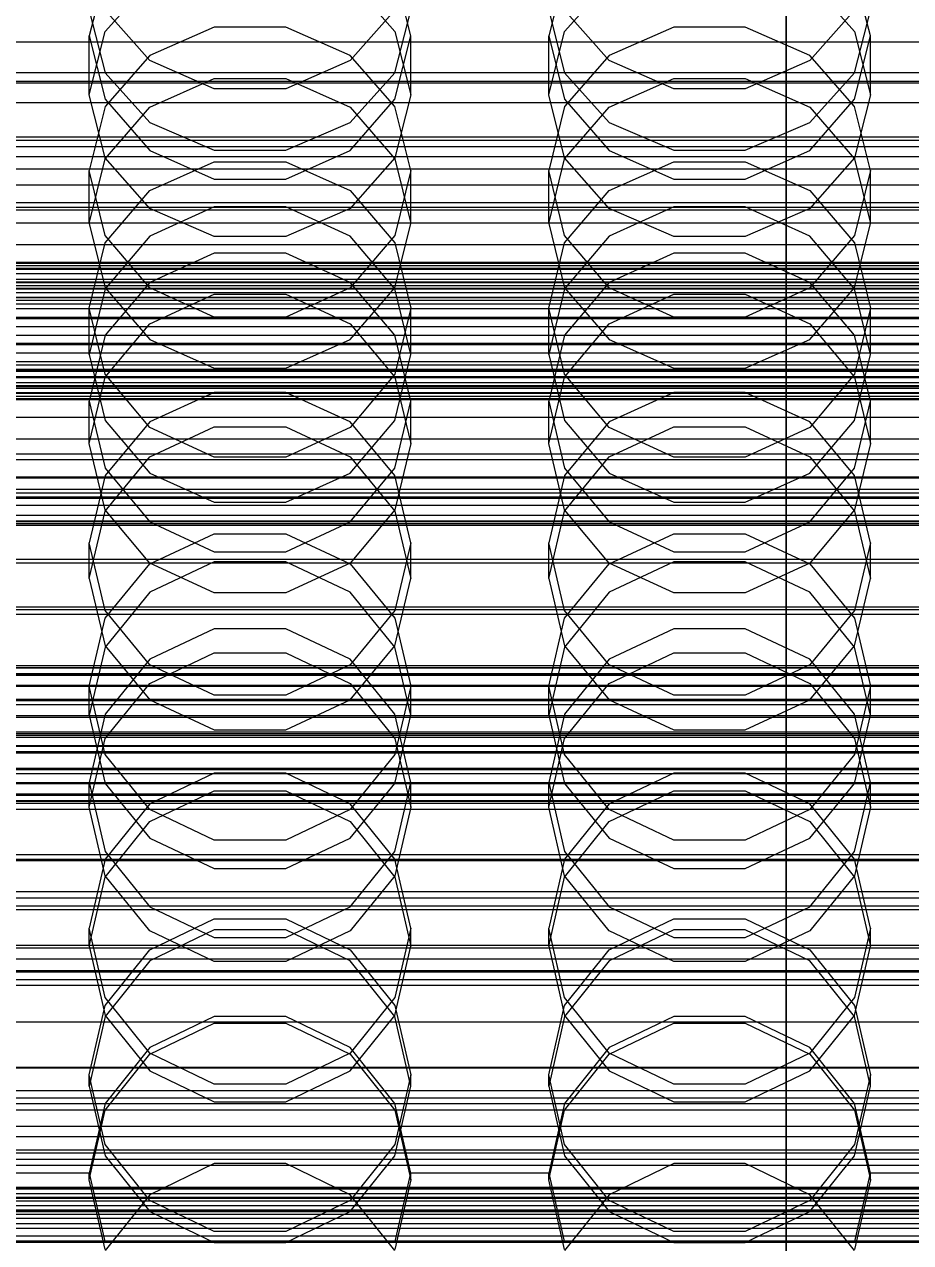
# Model space of a CAD drawing. Header units: millimetres. Extents: x -2500 to 58855, y -53268 to 6837.
# Drawn here: x -99.5 to 16.3, y -34264.8 to -34105.8 of the extents above; entities that cross this region are included whole.
import ezdxf

# ---------------------------------------------------------------- set-up
doc = ezdxf.new("R2010")
doc.units = ezdxf.units.MM
for name, color, linetype, lineweight in [('COTAS_O', 1, 'Continuous', 0), ('frontal_briquetadora', 7, 'Continuous', 0), ('frontal_C01', 7, 'Continuous', 0), ('frontal_C02', 7, 'Continuous', 0), ('frontal_C03', 7, 'Continuous', 0), ('frontal_secador', 7, 'Continuous', 0)]:
    doc.layers.add(name, color=color, linetype=linetype, lineweight=lineweight)
doc.dimstyles.new('R19_100', dxfattribs={"dimtxt": 250, "dimasz": 150, "dimexe": 150, "dimexo": 80, "dimgap": 100, "dimtad": 1, "dimtih": 1, "dimtoh": 1, "dimdsep": 46, "dimcen": 0.09, "dimadec": 0, "dimazin": 0, "dimtfac": 1, "dimtdec": 4, "dimtofl": 0, "dimtmove": 0, "dimatfit": 3, "dimfxl": 1, "dimtolj": 1, "dimtzin": 0, "dimarcsym": 0})

# ---------------------------------------------------------------- blocks, each defined once
blk = doc.blocks.new('*D39')
at = {"layer": 'COTAS_O', "color": 0, "lineweight": -2, "transparency": 16777216}
for p, q in [((-1725, -34320), (-1725, -33550)), ((1725, -34320), (1725, -33550)), ((-1575, -33700), (1575, -33700))]:
    blk.add_line(p, q, dxfattribs=at)
at = {"layer": 'COTAS_O', "color": 0, "transparency": 16777216}
for points in [[(-1575, -33675), (-1575, -33725), (-1725, -33700)], [(1575, -33675), (1575, -33725), (1725, -33700)]]:
    blk.add_solid(points, dxfattribs=at)
at = {"layer": 'Defpoints', "color": 0, "transparency": 16777216}
for p in [(1725, -33700), (-1725, -34400), (1725, -34400)]:
    blk.add_point(p, dxfattribs=at)
blk = doc.blocks.new('*D42')
at = {"layer": 'COTAS_O', "color": 0, "lineweight": -2, "transparency": 16777216}
for p, q in [((-570, -33700), (200, -33700)), ((50, -34750), (50, -33850)), ((-570, -34900), (200, -34900))]:
    blk.add_line(p, q, dxfattribs=at)
at = {"layer": 'COTAS_O', "color": 0, "transparency": 16777216}
for points in [[(25, -33850), (75, -33850), (50, -33700)], [(25, -34750), (75, -34750), (50, -34900)]]:
    blk.add_solid(points, dxfattribs=at)
at = {"layer": 'Defpoints', "color": 0, "transparency": 16777216}
for p in [(-650, -33700), (50, -33700), (-650, -34900)]:
    blk.add_point(p, dxfattribs=at)
blk = doc.blocks.new('*D43')
at = {"layer": 'COTAS_O', "color": 0, "lineweight": -2, "transparency": 16777216}
for p, q in [((-650, -34820), (-650, -34050)), ((650, -34820), (650, -34050)), ((-500, -34200), (500, -34200))]:
    blk.add_line(p, q, dxfattribs=at)
at = {"layer": 'COTAS_O', "color": 0, "transparency": 16777216}
for points in [[(-500, -34175), (-500, -34225), (-650, -34200)], [(500, -34175), (500, -34225), (650, -34200)]]:
    blk.add_solid(points, dxfattribs=at)
at = {"layer": 'Defpoints', "color": 0, "transparency": 16777216}
for p in [(650, -34200), (-650, -34900), (650, -34900)]:
    blk.add_point(p, dxfattribs=at)

msp = doc.modelspace()

# ---------------------------------------------------------------- linework, layer by layer
at = {"layer": 'frontal_briquetadora'}
for p, q in [((-88.92, -34099.099), (-91, -34107.292)), ((-49, -34107.292), (-51.08, -34099.099)), ((-28.92, -34099.099), (-31, -34107.292)), ((11, -34107.292), (8.92, -34099.099)), ((-88.92, -34106.751), (-83.093, -34100.145)), ((-56.907, -34100.145), (-51.08, -34106.751)), ((-28.92, -34106.751), (-23.093, -34100.145)), ((3.093, -34100.145), (8.92, -34106.751)), ((-91, -34104.004), (-88.92, -34112.109)), ((-83.094, -34110.541), (-88.92, -34103.933)), ((-51.08, -34103.933), (-56.906, -34110.541)), ((-51.08, -34112.109), (-49, -34104.004)), ((-31, -34104.004), (-28.92, -34112.109)), ((-23.094, -34110.541), (-28.92, -34103.933)), ((8.92, -34103.933), (3.094, -34110.541)), ((8.92, -34112.109), (11, -34104.004)), ((-91, -34114.988), (-88.92, -34106.751)), ((-74.674, -34106.182), (-83.094, -34109.855)), ((-65.326, -34106.182), (-74.674, -34106.182)), ((-56.906, -34109.855), (-65.326, -34106.182)), ((-51.08, -34106.751), (-49, -34114.988)), ((-31, -34114.988), (-28.92, -34106.751)), ((-14.674, -34106.182), (-23.094, -34109.855)), ((-5.326, -34106.182), (-14.674, -34106.182)), ((3.094, -34109.855), (-5.326, -34106.182)), ((8.92, -34106.751), (11, -34114.988)), ((-91, -34114.988), (-91, -34107.292)), ((-91, -34107.292), (-88.92, -34115.574)), ((-51.08, -34115.574), (-49, -34107.292)), ((-49, -34114.988), (-49, -34107.292)), ((-31, -34114.988), (-31, -34107.292)), ((-31, -34107.292), (-28.92, -34115.574)), ((8.92, -34115.574), (11, -34107.292)), ((11, -34114.988), (11, -34107.292)), ((-83.094, -34109.855), (-88.92, -34116.514)), ((-51.08, -34116.514), (-56.906, -34109.855)), ((-23.094, -34109.855), (-28.92, -34116.514)), ((8.92, -34116.514), (3.094, -34109.855)), ((-74.674, -34114.235), (-83.094, -34110.541)), ((-56.906, -34110.541), (-65.326, -34114.235)), ((-14.674, -34114.235), (-23.094, -34110.541)), ((3.094, -34110.541), (-5.326, -34114.235)), ((-88.92, -34112.109), (-83.093, -34118.608)), ((-83.093, -34116.612), (-74.673, -34112.866)), ((-74.673, -34112.866), (-65.327, -34112.866)), ((-65.327, -34112.866), (-56.907, -34116.612)), ((-56.907, -34118.608), (-51.08, -34112.109)), ((-28.92, -34112.109), (-23.093, -34118.608)), ((-23.093, -34116.612), (-14.673, -34112.866)), ((-14.673, -34112.866), (-5.327, -34112.866)), ((-5.327, -34112.866), (3.093, -34116.612)), ((3.093, -34118.608), (8.92, -34112.109)), ((-88.92, -34123.224), (-91, -34114.988)), ((-65.326, -34114.235), (-74.674, -34114.235)), ((-49, -34114.988), (-51.08, -34123.224)), ((-28.92, -34123.224), (-31, -34114.988)), ((-5.326, -34114.235), (-14.674, -34114.235)), ((11, -34114.988), (8.92, -34123.224)), ((-88.92, -34116.514), (-91, -34124.892)), ((-88.92, -34115.574), (-83.094, -34122.28)), ((-88.92, -34123.363), (-83.093, -34116.612)), ((-56.907, -34116.612), (-51.08, -34123.363)), ((-56.906, -34122.28), (-51.08, -34115.574)), ((-49, -34124.892), (-51.08, -34116.514)), ((-28.92, -34116.514), (-31, -34124.892)), ((-28.92, -34115.574), (-23.094, -34122.28)), ((-28.92, -34123.363), (-23.093, -34116.612)), ((3.093, -34116.612), (8.92, -34123.363)), ((3.094, -34122.28), (8.92, -34115.574)), ((11, -34124.892), (8.92, -34116.514)), ((-83.093, -34118.608), (-74.673, -34122.215)), ((-65.327, -34122.215), (-56.907, -34118.608)), ((-23.093, -34118.608), (-14.673, -34122.215)), ((-5.327, -34122.215), (3.093, -34118.608)), ((-83.094, -34122.28), (-74.674, -34126.028)), ((-74.673, -34122.215), (-65.327, -34122.215)), ((-65.326, -34126.028), (-56.906, -34122.28)), ((-23.094, -34122.28), (-14.674, -34126.028)), ((-14.673, -34122.215), (-5.327, -34122.215)), ((-5.326, -34126.028), (3.094, -34122.28)), ((-91, -34131.781), (-88.92, -34123.363)), ((-83.093, -34129.83), (-88.92, -34123.224)), ((-83.094, -34127.512), (-74.674, -34123.759)), ((-74.674, -34123.759), (-65.326, -34123.759)), ((-65.326, -34123.759), (-56.906, -34127.512)), ((-51.08, -34123.224), (-56.907, -34129.83)), ((-51.08, -34123.363), (-49, -34131.781)), ((-31, -34131.781), (-28.92, -34123.363)), ((-23.093, -34129.83), (-28.92, -34123.224)), ((-23.094, -34127.512), (-14.674, -34123.759)), ((-14.674, -34123.759), (-5.326, -34123.759)), ((-5.326, -34123.759), (3.094, -34127.512)), ((8.92, -34123.224), (3.093, -34129.83)), ((8.92, -34123.363), (11, -34131.781)), ((-88.92, -34133.352), (-91, -34124.892)), ((-91, -34131.781), (-91, -34124.892)), ((-74.674, -34126.028), (-65.326, -34126.028)), ((-49, -34124.892), (-51.08, -34133.352)), ((-49, -34131.781), (-49, -34124.892)), ((-28.92, -34133.352), (-31, -34124.892)), ((-31, -34131.781), (-31, -34124.892)), ((-14.674, -34126.028), (-5.326, -34126.028)), ((11, -34124.892), (8.92, -34133.352)), ((11, -34131.781), (11, -34124.892)), ((-88.92, -34134.311), (-83.094, -34127.512)), ((-56.906, -34127.512), (-51.08, -34134.311)), ((-28.92, -34134.311), (-23.094, -34127.512)), ((3.094, -34127.512), (8.92, -34134.311)), ((-74.673, -34129.642), (-83.093, -34133.46)), ((-74.673, -34133.495), (-83.093, -34129.83)), ((-65.327, -34129.642), (-74.673, -34129.642)), ((-56.907, -34133.46), (-65.327, -34129.642)), ((-56.907, -34129.83), (-65.327, -34133.495)), ((-14.673, -34129.642), (-23.093, -34133.46)), ((-14.673, -34133.495), (-23.093, -34129.83)), ((-5.327, -34129.642), (-14.673, -34129.642)), ((3.093, -34133.46), (-5.327, -34129.642)), ((3.093, -34129.83), (-5.327, -34133.495)), ((-91, -34131.781), (-88.92, -34140.199)), ((-51.08, -34140.199), (-49, -34131.781)), ((-31, -34131.781), (-28.92, -34140.199)), ((8.92, -34140.199), (11, -34131.781)), ((-83.094, -34140.193), (-88.92, -34133.352)), ((-83.093, -34133.46), (-88.92, -34140.34)), ((-65.327, -34133.495), (-74.673, -34133.495)), ((-51.08, -34140.34), (-56.907, -34133.46)), ((-51.08, -34133.352), (-56.906, -34140.193)), ((-23.094, -34140.193), (-28.92, -34133.352)), ((-23.093, -34133.46), (-28.92, -34140.34)), ((-5.327, -34133.495), (-14.673, -34133.495)), ((8.92, -34140.34), (3.093, -34133.46)), ((8.92, -34133.352), (3.094, -34140.193)), ((-91, -34142.855), (-88.92, -34134.311)), ((-74.674, -34135.681), (-83.094, -34139.483)), ((-65.326, -34135.681), (-74.674, -34135.681)), ((-56.906, -34139.483), (-65.326, -34135.681)), ((-51.08, -34134.311), (-49, -34142.855)), ((-31, -34142.855), (-28.92, -34134.311)), ((-14.674, -34135.681), (-23.094, -34139.483)), ((-5.326, -34135.681), (-14.674, -34135.681)), ((3.094, -34139.483), (-5.326, -34135.681)), ((8.92, -34134.311), (11, -34142.855)), ((-160, -34139.431), (200, -34139.431)), ((200, -34139.536), (-160, -34139.536)), ((-160, -34140.25), (200, -34140.25)), ((200, -34140.35), (-160, -34140.35)), ((-88.92, -34140.34), (-91, -34148.919)), ((-83.094, -34139.483), (-88.92, -34146.366)), ((-88.92, -34140.199), (-83.093, -34146.949)), ((-74.674, -34144.012), (-83.094, -34140.193)), ((-56.906, -34140.193), (-65.326, -34144.012)), ((-56.907, -34146.949), (-51.08, -34140.199)), ((-51.08, -34146.366), (-56.906, -34139.483)), ((-49, -34148.919), (-51.08, -34140.34)), ((-28.92, -34140.34), (-31, -34148.919)), ((-23.094, -34139.483), (-28.92, -34146.366)), ((-28.92, -34140.199), (-23.093, -34146.949)), ((-14.674, -34144.012), (-23.094, -34140.193)), ((3.094, -34140.193), (-5.326, -34144.012)), ((3.093, -34146.949), (8.92, -34140.199)), ((8.92, -34146.366), (3.094, -34139.483)), ((11, -34148.919), (8.92, -34140.34)), ((-160, -34141.394), (200, -34141.394)), ((200, -34141.489), (-160, -34141.489)), ((-83.093, -34144.884), (-74.673, -34141.024)), ((-74.673, -34141.024), (-65.327, -34141.024)), ((-65.327, -34141.024), (-56.907, -34144.884)), ((-23.093, -34144.884), (-14.673, -34141.024)), ((-14.673, -34141.024), (-5.327, -34141.024)), ((-5.327, -34141.024), (3.093, -34144.884)), ((-88.92, -34151.47), (-91, -34142.855)), ((-91, -34148.919), (-91, -34142.855)), ((-49, -34142.855), (-51.08, -34151.47)), ((-49, -34148.919), (-49, -34142.855)), ((-28.92, -34151.47), (-31, -34142.855)), ((-31, -34148.919), (-31, -34142.855)), ((11, -34142.855), (8.92, -34151.47)), ((11, -34148.919), (11, -34142.855)), ((-88.92, -34151.841), (-83.093, -34144.884)), ((-65.326, -34144.012), (-74.674, -34144.012)), ((-56.907, -34144.884), (-51.08, -34151.841)), ((-28.92, -34151.841), (-23.093, -34144.884)), ((-5.326, -34144.012), (-14.674, -34144.012)), ((3.093, -34144.884), (8.92, -34151.841)), ((-88.92, -34146.366), (-91, -34155.01)), ((-83.093, -34146.949), (-74.673, -34150.696)), ((-65.327, -34150.696), (-56.907, -34146.949)), ((-49, -34155.01), (-51.08, -34146.366)), ((-28.92, -34146.366), (-31, -34155.01)), ((-23.093, -34146.949), (-14.673, -34150.696)), ((-5.327, -34150.696), (3.093, -34146.949)), ((11, -34155.01), (8.92, -34146.366)), ((-91, -34148.919), (-88.92, -34157.498)), ((-51.08, -34157.498), (-49, -34148.919)), ((-31, -34148.919), (-28.92, -34157.498)), ((8.92, -34157.498), (11, -34148.919)), ((200, -34151.031), (-160, -34151.031)), ((200, -34151.121), (-160, -34151.121)), ((-83.094, -34158.429), (-88.92, -34151.47)), ((-74.673, -34150.696), (-65.327, -34150.696)), ((-51.08, -34151.47), (-56.906, -34158.429)), ((-23.094, -34158.429), (-28.92, -34151.47)), ((-14.673, -34150.696), (-5.327, -34150.696)), ((8.92, -34151.47), (3.094, -34158.429)), ((200, -34151.864), (-160, -34151.864)), ((200, -34151.949), (-160, -34151.949)), ((-160, -34152.993), (200, -34152.993)), ((-160, -34153.073), (200, -34153.073)), ((-91, -34160.516), (-88.92, -34151.841)), ((-51.08, -34151.841), (-49, -34160.516)), ((-31, -34160.516), (-28.92, -34151.841)), ((8.92, -34151.841), (11, -34160.516)), ((-74.674, -34153.841), (-83.094, -34157.708)), ((-65.326, -34153.841), (-74.674, -34153.841)), ((-56.906, -34157.708), (-65.326, -34153.841)), ((-14.674, -34153.841), (-23.094, -34157.708)), ((-5.326, -34153.841), (-14.674, -34153.841)), ((3.094, -34157.708), (-5.326, -34153.841)), ((-91, -34160.516), (-91, -34155.01)), ((-91, -34155.01), (-88.92, -34163.717)), ((-51.08, -34163.717), (-49, -34155.01)), ((-49, -34160.516), (-49, -34155.01)), ((-31, -34160.516), (-31, -34155.01)), ((-31, -34155.01), (-28.92, -34163.717)), ((8.92, -34163.717), (11, -34155.01)), ((11, -34160.516), (11, -34155.01)), ((-88.92, -34157.498), (-83.093, -34164.378)), ((-83.094, -34157.708), (-88.92, -34164.704)), ((-56.907, -34164.378), (-51.08, -34157.498)), ((-51.08, -34164.704), (-56.906, -34157.708)), ((-28.92, -34157.498), (-23.093, -34164.378)), ((-23.094, -34157.708), (-28.92, -34164.704)), ((3.093, -34164.378), (8.92, -34157.498)), ((8.92, -34164.704), (3.094, -34157.708)), ((-74.674, -34162.312), (-83.094, -34158.429)), ((-83.093, -34162.278), (-74.673, -34158.361)), ((-74.673, -34158.361), (-65.327, -34158.361)), ((-65.327, -34158.361), (-56.907, -34162.278)), ((-56.906, -34158.429), (-65.326, -34162.312)), ((-14.674, -34162.312), (-23.094, -34158.429)), ((-23.093, -34162.278), (-14.673, -34158.361)), ((-14.673, -34158.361), (-5.327, -34158.361)), ((-5.327, -34158.361), (3.093, -34162.278)), ((3.094, -34158.429), (-5.326, -34162.312)), ((-88.92, -34169.191), (-91, -34160.516)), ((-49, -34160.516), (-51.08, -34169.191)), ((-28.92, -34169.191), (-31, -34160.516)), ((11, -34160.516), (8.92, -34169.191)), ((-88.92, -34169.336), (-83.093, -34162.278)), ((-65.326, -34162.312), (-74.674, -34162.312)), ((-56.907, -34162.278), (-51.08, -34169.336)), ((-28.92, -34169.336), (-23.093, -34162.278)), ((-5.326, -34162.312), (-14.674, -34162.312)), ((3.093, -34162.278), (8.92, -34169.336)), ((-88.92, -34163.717), (-83.094, -34170.746)), ((-83.093, -34164.378), (-74.673, -34168.196)), ((-65.327, -34168.196), (-56.907, -34164.378)), ((-56.906, -34170.746), (-51.08, -34163.717)), ((-28.92, -34163.717), (-23.094, -34170.746)), ((-23.093, -34164.378), (-14.673, -34168.196)), ((-5.327, -34168.196), (3.093, -34164.378)), ((3.094, -34170.746), (8.92, -34163.717)), ((-88.92, -34164.704), (-91, -34173.478)), ((-49, -34173.478), (-51.08, -34164.704)), ((-28.92, -34164.704), (-31, -34173.478)), ((11, -34173.478), (8.92, -34164.704)), ((-83.093, -34176.147), (-88.92, -34169.191)), ((-74.673, -34168.196), (-65.327, -34168.196)), ((-51.08, -34169.191), (-56.907, -34176.147)), ((-23.093, -34176.147), (-28.92, -34169.191)), ((-14.673, -34168.196), (-5.327, -34168.196)), ((8.92, -34169.191), (3.093, -34176.147)), ((-91, -34178.137), (-88.92, -34169.336)), ((-83.094, -34170.746), (-74.674, -34174.665)), ((-65.326, -34174.665), (-56.906, -34170.746)), ((-51.08, -34169.336), (-49, -34178.137)), ((-31, -34178.137), (-28.92, -34169.336)), ((-23.094, -34170.746), (-14.674, -34174.665)), ((-5.326, -34174.665), (3.094, -34170.746)), ((8.92, -34169.336), (11, -34178.137)), ((-83.094, -34176.216), (-74.674, -34172.292)), ((-74.674, -34172.292), (-65.326, -34172.292)), ((-65.326, -34172.292), (-56.906, -34176.216)), ((-23.094, -34176.216), (-14.674, -34172.292)), ((-14.674, -34172.292), (-5.326, -34172.292)), ((-5.326, -34172.292), (3.094, -34176.216)), ((-88.92, -34182.307), (-91, -34173.478)), ((-91, -34178.137), (-91, -34173.478)), ((-49, -34173.478), (-51.08, -34182.308)), ((-49, -34178.137), (-49, -34173.478)), ((-28.92, -34182.307), (-31, -34173.478)), ((-31, -34178.137), (-31, -34173.478)), ((11, -34173.478), (8.92, -34182.308)), ((11, -34178.137), (11, -34173.478)), ((-74.674, -34174.665), (-65.326, -34174.665)), ((-14.674, -34174.665), (-5.326, -34174.665)), ((-88.92, -34183.307), (-83.094, -34176.216)), ((-74.673, -34175.979), (-83.093, -34179.943)), ((-74.673, -34180.008), (-83.093, -34176.147)), ((-65.327, -34175.979), (-74.673, -34175.979)), ((-56.907, -34179.943), (-65.327, -34175.979)), ((-56.907, -34176.147), (-65.327, -34180.008)), ((-56.906, -34176.216), (-51.08, -34183.307)), ((-28.92, -34183.307), (-23.094, -34176.216)), ((-14.673, -34175.979), (-23.093, -34179.943)), ((-14.673, -34180.008), (-23.093, -34176.147)), ((-5.327, -34175.979), (-14.673, -34175.979)), ((3.093, -34179.943), (-5.327, -34175.979)), ((3.093, -34176.147), (-5.327, -34180.008)), ((3.094, -34176.216), (8.92, -34183.307)), ((-91, -34178.137), (-88.92, -34186.938)), ((-51.08, -34186.938), (-49, -34178.137)), ((-31, -34178.137), (-28.92, -34186.938)), ((8.92, -34186.938), (11, -34178.137)), ((-83.093, -34179.943), (-88.92, -34187.085)), ((-65.327, -34180.008), (-74.673, -34180.008)), ((-51.08, -34187.085), (-56.907, -34179.943)), ((-23.093, -34179.943), (-28.92, -34187.085)), ((-5.327, -34180.008), (-14.673, -34180.008)), ((8.92, -34187.085), (3.093, -34179.943)), ((-91, -34192.191), (-88.92, -34183.307)), ((-83.094, -34189.426), (-88.92, -34182.307)), ((-51.08, -34182.308), (-56.906, -34189.426)), ((-51.08, -34183.307), (-49, -34192.191)), ((-31, -34192.191), (-28.92, -34183.307)), ((-23.094, -34189.426), (-28.92, -34182.307)), ((8.92, -34182.308), (3.094, -34189.426)), ((8.92, -34183.307), (11, -34192.191)), ((-74.674, -34184.734), (-83.094, -34188.689)), ((-65.326, -34184.734), (-74.674, -34184.734)), ((-56.906, -34188.689), (-65.326, -34184.734)), ((-14.674, -34184.734), (-23.094, -34188.689)), ((-5.326, -34184.734), (-14.674, -34184.734)), ((3.094, -34188.689), (-5.326, -34184.734)), ((-88.92, -34187.085), (-91, -34195.991)), ((-88.92, -34186.938), (-83.093, -34193.996)), ((-83.093, -34191.85), (-74.673, -34187.86)), ((-74.673, -34187.86), (-65.327, -34187.86)), ((-65.327, -34187.86), (-56.907, -34191.85)), ((-56.907, -34193.996), (-51.08, -34186.938)), ((-49, -34195.991), (-51.08, -34187.085)), ((-28.92, -34187.085), (-31, -34195.991)), ((-28.92, -34186.938), (-23.093, -34193.996)), ((-23.093, -34191.85), (-14.673, -34187.86)), ((-14.673, -34187.86), (-5.327, -34187.86)), ((-5.327, -34187.86), (3.093, -34191.85)), ((3.093, -34193.996), (8.92, -34186.938)), ((11, -34195.991), (8.92, -34187.085)), ((-83.094, -34188.689), (-88.92, -34195.834)), ((-74.674, -34193.392), (-83.094, -34189.426)), ((-56.906, -34189.426), (-65.326, -34193.392)), ((-51.08, -34195.834), (-56.906, -34188.689)), ((-23.094, -34188.689), (-28.92, -34195.834)), ((-14.674, -34193.392), (-23.094, -34189.426)), ((3.094, -34189.426), (-5.326, -34193.392)), ((8.92, -34195.834), (3.094, -34188.689)), ((-88.92, -34201.121), (-91, -34192.191)), ((-91, -34195.991), (-91, -34192.191)), ((-88.92, -34199.039), (-83.093, -34191.85)), ((-56.907, -34191.85), (-51.08, -34199.039)), ((-49, -34192.191), (-51.08, -34201.121)), ((-49, -34195.991), (-49, -34192.191)), ((-28.92, -34201.121), (-31, -34192.191)), ((-31, -34195.991), (-31, -34192.191)), ((-28.92, -34199.039), (-23.093, -34191.85)), ((3.093, -34191.85), (8.92, -34199.039)), ((11, -34192.191), (8.92, -34201.121)), ((11, -34195.991), (11, -34192.191)), ((-83.093, -34193.996), (-74.673, -34197.913)), ((-65.326, -34193.392), (-74.674, -34193.392)), ((-65.327, -34197.913), (-56.907, -34193.996)), ((-23.093, -34193.996), (-14.673, -34197.913)), ((-5.326, -34193.392), (-14.674, -34193.392)), ((-5.327, -34197.913), (3.093, -34193.996)), ((-88.92, -34195.834), (-91, -34204.781)), ((-91, -34195.991), (-88.92, -34204.898)), ((-49, -34204.781), (-51.08, -34195.834)), ((-51.08, -34204.898), (-49, -34195.991)), ((-28.92, -34195.834), (-31, -34204.781)), ((-31, -34195.991), (-28.92, -34204.898)), ((11, -34204.781), (8.92, -34195.834)), ((8.92, -34204.898), (11, -34195.991)), ((-91, -34208.003), (-88.92, -34199.039)), ((-74.673, -34197.913), (-65.327, -34197.913)), ((-51.08, -34199.039), (-49, -34208.003)), ((-31, -34208.003), (-28.92, -34199.039)), ((-14.673, -34197.913), (-5.327, -34197.913)), ((8.92, -34199.039), (11, -34208.003)), ((-83.094, -34208.312), (-88.92, -34201.121)), ((-51.08, -34201.121), (-56.906, -34208.312)), ((-23.094, -34208.312), (-28.92, -34201.121)), ((8.92, -34201.121), (3.094, -34208.312)), ((-74.674, -34203.573), (-83.094, -34207.568)), ((-65.326, -34203.573), (-74.674, -34203.573)), ((-56.906, -34207.568), (-65.326, -34203.573)), ((-14.674, -34203.573), (-23.094, -34207.568)), ((-5.326, -34203.573), (-14.674, -34203.573)), ((3.094, -34207.568), (-5.326, -34203.573)), ((-91, -34208.003), (-91, -34204.781)), ((-91, -34204.781), (-88.92, -34213.765)), ((-88.92, -34204.898), (-83.093, -34212.04)), ((-56.907, -34212.04), (-51.08, -34204.898)), ((-51.08, -34213.765), (-49, -34204.781)), ((-49, -34208.003), (-49, -34204.781)), ((-31, -34208.003), (-31, -34204.781)), ((-31, -34204.781), (-28.92, -34213.765)), ((-28.92, -34204.898), (-23.093, -34212.04)), ((3.093, -34212.04), (8.92, -34204.898)), ((8.92, -34213.765), (11, -34204.781)), ((11, -34208.003), (11, -34204.781)), ((-83.093, -34209.873), (-74.673, -34205.852)), ((-74.673, -34205.852), (-65.327, -34205.852)), ((-65.327, -34205.852), (-56.907, -34209.873)), ((-23.093, -34209.873), (-14.673, -34205.852)), ((-14.673, -34205.852), (-5.327, -34205.852)), ((-5.327, -34205.852), (3.093, -34209.873)), ((-88.92, -34216.967), (-91, -34208.003)), ((-83.094, -34207.568), (-88.92, -34214.781)), ((-74.674, -34212.316), (-83.094, -34208.312)), ((-56.906, -34208.312), (-65.326, -34212.316)), ((-51.08, -34214.78), (-56.906, -34207.568)), ((-49, -34208.003), (-51.08, -34216.967)), ((-28.92, -34216.967), (-31, -34208.003)), ((-23.094, -34207.568), (-28.92, -34214.781)), ((-14.674, -34212.316), (-23.094, -34208.312)), ((3.094, -34208.312), (-5.326, -34212.316)), ((8.92, -34214.78), (3.094, -34207.568)), ((11, -34208.003), (8.92, -34216.967)), ((-88.92, -34217.117), (-83.093, -34209.873)), ((-56.907, -34209.873), (-51.08, -34217.117)), ((-28.92, -34217.117), (-23.093, -34209.873)), ((3.093, -34209.873), (8.92, -34217.117)), ((-83.093, -34212.04), (-74.673, -34216.004)), ((-65.327, -34216.004), (-56.907, -34212.04)), ((-23.093, -34212.04), (-14.673, -34216.004)), ((-5.327, -34216.004), (3.093, -34212.04)), ((-65.326, -34212.316), (-74.674, -34212.316)), ((-5.326, -34212.316), (-14.674, -34212.316)), ((-88.92, -34214.781), (-91, -34223.801)), ((-88.92, -34213.765), (-83.094, -34220.995)), ((-56.906, -34220.995), (-51.08, -34213.765)), ((-49, -34223.801), (-51.08, -34214.78)), ((-28.92, -34214.781), (-31, -34223.801)), ((-28.92, -34213.765), (-23.094, -34220.995)), ((3.094, -34220.995), (8.92, -34213.765)), ((11, -34223.801), (8.92, -34214.78)), ((-74.673, -34216.004), (-65.327, -34216.004)), ((-14.673, -34216.004), (-5.327, -34216.004)), ((-91, -34226.151), (-88.92, -34217.117)), ((-83.093, -34224.156), (-88.92, -34216.967)), ((-51.08, -34216.967), (-56.907, -34224.156)), ((-51.08, -34217.117), (-49, -34226.151)), ((-31, -34226.151), (-28.92, -34217.117)), ((-23.093, -34224.156), (-28.92, -34216.967)), ((8.92, -34216.967), (3.093, -34224.156)), ((8.92, -34217.117), (11, -34226.151)), ((-83.094, -34220.995), (-74.674, -34225.019)), ((-65.326, -34225.019), (-56.906, -34220.995)), ((-23.094, -34220.995), (-14.674, -34225.019)), ((-5.326, -34225.019), (3.094, -34220.995)), ((-83.094, -34226.61), (-74.674, -34222.584)), ((-74.674, -34222.584), (-65.326, -34222.584)), ((-65.326, -34222.584), (-56.906, -34226.61)), ((-23.094, -34226.61), (-14.674, -34222.584)), ((-14.674, -34222.584), (-5.326, -34222.584)), ((-5.326, -34222.584), (3.094, -34226.61)), ((-88.92, -34232.849), (-91, -34223.801)), ((-91, -34226.151), (-91, -34223.801)), ((-74.673, -34224.011), (-83.093, -34228.052)), ((-74.673, -34228.146), (-83.093, -34224.156)), ((-65.327, -34224.011), (-74.673, -34224.011)), ((-56.907, -34228.052), (-65.327, -34224.011)), ((-56.907, -34224.156), (-65.327, -34228.146)), ((-49, -34223.801), (-51.08, -34232.849)), ((-49, -34226.151), (-49, -34223.801)), ((-28.92, -34232.849), (-31, -34223.801)), ((-31, -34226.151), (-31, -34223.801)), ((-14.673, -34224.011), (-23.093, -34228.052)), ((-14.673, -34228.146), (-23.093, -34224.156)), ((-5.327, -34224.011), (-14.673, -34224.011)), ((3.093, -34228.052), (-5.327, -34224.011)), ((3.093, -34224.156), (-5.327, -34228.146)), ((11, -34223.801), (8.92, -34232.849)), ((11, -34226.151), (11, -34223.801)), ((-91, -34226.151), (-88.92, -34235.184)), ((-74.674, -34225.019), (-65.326, -34225.019)), ((-51.08, -34235.184), (-49, -34226.151)), ((-31, -34226.151), (-28.92, -34235.184)), ((-14.674, -34225.019), (-5.326, -34225.019)), ((8.92, -34235.184), (11, -34226.151)), ((-88.92, -34233.872), (-83.094, -34226.61)), ((-83.093, -34228.052), (-88.92, -34235.335)), ((-51.08, -34235.335), (-56.907, -34228.052)), ((-56.906, -34226.61), (-51.08, -34233.872)), ((-28.92, -34233.872), (-23.094, -34226.61)), ((-23.093, -34228.052), (-28.92, -34235.335)), ((8.92, -34235.335), (3.093, -34228.052)), ((3.094, -34226.61), (8.92, -34233.872)), ((-65.327, -34228.146), (-74.673, -34228.146)), ((-5.327, -34228.146), (-14.673, -34228.146)), ((-91, -34242.945), (-88.92, -34233.872)), ((-83.094, -34240.124), (-88.92, -34232.849)), ((-51.08, -34232.849), (-56.906, -34240.124)), ((-51.08, -34233.872), (-49, -34242.945)), ((-31, -34242.945), (-28.92, -34233.872)), ((-23.094, -34240.124), (-28.92, -34232.849)), ((8.92, -34232.849), (3.094, -34240.124)), ((8.92, -34233.872), (11, -34242.945)), ((-88.92, -34235.335), (-91, -34244.416)), ((-88.92, -34235.184), (-83.093, -34242.429)), ((-74.674, -34235.331), (-83.094, -34239.371)), ((-65.326, -34235.331), (-74.674, -34235.331)), ((-56.906, -34239.371), (-65.326, -34235.331)), ((-56.907, -34242.429), (-51.08, -34235.184)), ((-49, -34244.416), (-51.08, -34235.335)), ((-28.92, -34235.335), (-31, -34244.416)), ((-28.92, -34235.184), (-23.093, -34242.429)), ((-14.674, -34235.331), (-23.094, -34239.371)), ((-5.326, -34235.331), (-14.674, -34235.331)), ((3.094, -34239.371), (-5.326, -34235.331)), ((3.093, -34242.429), (8.92, -34235.184)), ((11, -34244.416), (8.92, -34235.335)), ((-83.093, -34240.238), (-74.673, -34236.188)), ((-74.673, -34236.188), (-65.327, -34236.188)), ((-65.327, -34236.188), (-56.907, -34240.238)), ((-23.093, -34240.238), (-14.673, -34236.188)), ((-14.673, -34236.188), (-5.327, -34236.188)), ((-5.327, -34236.188), (3.093, -34240.238)), ((-83.094, -34239.371), (-88.92, -34246.657)), ((-88.92, -34247.536), (-83.093, -34240.238)), ((-74.674, -34244.169), (-83.094, -34240.124)), ((-56.906, -34240.124), (-65.326, -34244.169)), ((-56.907, -34240.238), (-51.08, -34247.536)), ((-51.08, -34246.657), (-56.906, -34239.371)), ((-23.094, -34239.371), (-28.92, -34246.657)), ((-28.92, -34247.536), (-23.093, -34240.238)), ((-14.674, -34244.169), (-23.094, -34240.124)), ((3.094, -34240.124), (-5.326, -34244.169)), ((3.093, -34240.238), (8.92, -34247.536)), ((8.92, -34246.657), (3.094, -34239.371)), ((-88.92, -34252.035), (-91, -34242.945)), ((-91, -34244.416), (-91, -34242.945)), ((-83.093, -34242.429), (-74.673, -34246.449)), ((-65.327, -34246.449), (-56.907, -34242.429)), ((-49, -34242.945), (-51.08, -34252.036)), ((-49, -34244.416), (-49, -34242.945)), ((-28.92, -34252.035), (-31, -34242.945)), ((-31, -34244.416), (-31, -34242.945)), ((-23.093, -34242.429), (-14.673, -34246.449)), ((-5.327, -34246.449), (3.093, -34242.429)), ((11, -34242.945), (8.92, -34252.036)), ((11, -34244.416), (11, -34242.945)), ((-91, -34244.416), (-88.92, -34253.497)), ((-65.326, -34244.169), (-74.674, -34244.169)), ((-51.08, -34253.497), (-49, -34244.416)), ((-31, -34244.416), (-28.92, -34253.497)), ((-5.326, -34244.169), (-14.674, -34244.169)), ((8.92, -34253.497), (11, -34244.416)), ((-88.92, -34246.657), (-91, -34255.753)), ((-74.673, -34246.449), (-65.327, -34246.449)), ((-49, -34255.753), (-51.08, -34246.657)), ((-28.92, -34246.657), (-31, -34255.753)), ((-14.673, -34246.449), (-5.327, -34246.449)), ((11, -34255.753), (8.92, -34246.657)), ((-91, -34256.636), (-88.92, -34247.536)), ((-51.08, -34247.536), (-49, -34256.636)), ((-31, -34256.636), (-28.92, -34247.536)), ((8.92, -34247.536), (11, -34256.636)), ((-83.094, -34259.336), (-88.92, -34252.035)), ((-88.92, -34253.497), (-83.093, -34260.779)), ((-56.907, -34260.779), (-51.08, -34253.497)), ((-51.08, -34252.036), (-56.906, -34259.336)), ((-23.094, -34259.336), (-28.92, -34252.035)), ((-28.92, -34253.497), (-23.093, -34260.779)), ((3.093, -34260.779), (8.92, -34253.497)), ((8.92, -34252.036), (3.094, -34259.336)), ((-74.674, -34254.527), (-83.094, -34258.582)), ((-65.326, -34254.527), (-74.674, -34254.527)), ((-56.906, -34258.582), (-65.326, -34254.527)), ((-14.674, -34254.527), (-23.094, -34258.582)), ((-5.326, -34254.527), (-14.674, -34254.527)), ((3.094, -34258.582), (-5.326, -34254.527)), ((-91, -34255.753), (-109, -34255.753)), ((-91, -34256.636), (-91, -34255.753)), ((-91, -34255.753), (-88.92, -34264.86)), ((-88.92, -34265.737), (-91, -34256.636)), ((-51.08, -34264.86), (-49, -34255.753)), ((-49, -34256.636), (-51.08, -34265.737)), ((-49, -34256.636), (-49, -34255.753)), ((-31, -34255.753), (-49, -34255.753)), ((-31, -34256.636), (-31, -34255.753)), ((-31, -34255.753), (-28.92, -34264.86)), ((-28.92, -34265.737), (-31, -34256.636)), ((8.92, -34264.86), (11, -34255.753)), ((11, -34256.636), (8.92, -34265.737)), ((11, -34256.636), (11, -34255.753)), ((29, -34255.753), (11, -34255.753)), ((-83.094, -34258.582), (-88.92, -34265.888)), ((-74.674, -34263.393), (-83.094, -34259.336)), ((-56.906, -34259.336), (-65.326, -34263.393)), ((-51.08, -34265.888), (-56.906, -34258.582)), ((-23.094, -34258.582), (-28.92, -34265.888)), ((-14.674, -34263.393), (-23.094, -34259.336)), ((3.094, -34259.336), (-5.326, -34263.393)), ((8.92, -34265.888), (3.094, -34258.582)), ((-160, -34260.611), (200, -34260.611)), ((-83.093, -34260.779), (-74.673, -34264.821)), ((-65.327, -34264.821), (-56.907, -34260.779)), ((-23.093, -34260.779), (-14.673, -34264.821)), ((-5.327, -34264.821), (3.093, -34260.779)), ((-65.326, -34263.393), (-74.674, -34263.393)), ((-5.326, -34263.393), (-14.674, -34263.393)), ((-74.673, -34264.821), (-65.327, -34264.821)), ((-14.673, -34264.821), (-5.327, -34264.821))]:
    msp.add_line(p, q, dxfattribs=at)
at = {"layer": 'frontal_C01'}
for p, q in [((0, -34116.064), (0, -33803.877)), ((0, -33809.565), (0, -34121.752)), ((0, -34116.064), (-130, -34116.064)), ((0, -34428.251), (0, -34116.064)), ((130, -34116.064), (0, -34116.064)), ((-130, -34120.467), (130, -34120.467)), ((-130, -34120.909), (130, -34120.909)), ((-130, -34121.752), (0, -34121.752)), ((-130, -34121.752), (130, -34121.752)), ((-130, -34123.049), (130, -34123.049)), ((0, -34121.752), (0, -34433.939)), ((0, -34121.752), (130, -34121.752)), ((-130, -34124.676), (130, -34124.676)), ((-130, -34126.74), (130, -34126.74)), ((-130, -34129.042), (130, -34129.042)), ((-130, -34131.731), (130, -34131.731)), ((-130, -34134.55), (130, -34134.55)), ((-148, -34136.833), (148, -34136.833)), ((-148, -34136.99), (148, -34136.99)), ((-148, -34137.288), (148, -34137.288)), ((-148, -34137.748), (148, -34137.748)), ((-148, -34138.325), (148, -34138.325)), ((130, -34137.682), (-130, -34137.682)), ((-148, -34139.056), (148, -34139.056)), ((-148, -34139.871), (148, -34139.871)), ((-148, -34140.825), (148, -34140.825)), ((-148, -34141.823), (148, -34141.823)), ((-130, -34140.826), (130, -34140.826)), ((148, -34142.933), (-148, -34142.933)), ((-148, -34144.047), (148, -34144.047)), ((-148, -34145.238), (148, -34145.238)), ((-130, -34144.187), (130, -34144.187)), ((-148, -34146.391), (148, -34146.391)), ((-148, -34147.582), (148, -34147.582)), ((-130, -34147.442), (130, -34147.442)), ((-148, -34148.696), (148, -34148.696)), ((-148, -34149.806), (148, -34149.806)), ((-148, -34150.805), (148, -34150.805)), ((-130, -34150.803), (130, -34150.803)), ((-148, -34151.758), (148, -34151.758)), ((-148, -34152.573), (148, -34152.573)), ((-148, -34153.305), (148, -34153.305)), ((-148, -34153.881), (148, -34153.881)), ((-148, -34154.341), (148, -34154.341)), ((-148, -34154.639), (148, -34154.639)), ((-148, -34154.796), (148, -34154.796)), ((-130, -34153.947), (130, -34153.947)), ((-130, -34157.079), (130, -34157.079)), ((-130, -34159.898), (130, -34159.898)), ((-130, -34162.588), (130, -34162.588)), ((-130, -34164.889), (130, -34164.889)), ((-130, -34166.953), (130, -34166.953)), ((-130, -34168.58), (130, -34168.58)), ((-130, -34169.878), (130, -34169.878)), ((-130, -34170.72), (130, -34170.72)), ((-130, -34171.162), (130, -34171.162)), ((-450, -34181.845), (450, -34181.845)), ((450, -34194.652), (-450, -34194.652)), ((-425, -34203.618), (425, -34203.618)), ((450, -34215.002), (-450, -34215.002)), ((425, -34214.987), (-425, -34214.987)), ((425, -34219.883), (-425, -34219.883)), ((-450, -34227.809), (450, -34227.809)), ((-425, -34231.251), (425, -34231.251))]:
    msp.add_line(p, q, dxfattribs=at)
at = {"layer": 'frontal_C02'}
for p, q in [((0, -34253.153), (0, -33968.332)), ((0, -33974.073), (0, -34258.894)), ((0, -34253.153), (-130, -34253.153)), ((0, -34537.975), (0, -34253.153)), ((130, -34253.153), (0, -34253.153)), ((-130, -34257.801), (130, -34257.801)), ((-130, -34258.437), (130, -34258.437)), ((-130, -34258.894), (0, -34258.894)), ((-130, -34258.895), (130, -34258.895)), ((0, -34258.894), (0, -34543.716)), ((0, -34258.894), (130, -34258.894)), ((-130, -34260.76), (130, -34260.76)), ((-130, -34261.644), (130, -34261.644)), ((-130, -34264.611), (130, -34264.611)), ((-450, -34264.768), (450, -34264.768))]:
    msp.add_line(p, q, dxfattribs=at)
at = {"layer": 'frontal_C03'}
for p, q in [((0, -34161.89), (0, -33897.967)), ((0, -33903.745), (0, -34167.668)), ((0, -34161.89), (-250, -34161.89)), ((0, -34425.813), (0, -34161.89)), ((250, -34161.89), (0, -34161.89)), ((-250, -34166.488), (250, -34166.488)), ((-250, -34167.488), (250, -34167.488)), ((-250, -34167.668), (0, -34167.668)), ((-250, -34167.668), (250, -34167.668)), ((0, -34167.668), (0, -34431.591)), ((0, -34167.668), (250, -34167.668)), ((-250, -34170.601), (250, -34170.601)), ((-250, -34170.949), (250, -34170.949)), ((-250, -34175.614), (250, -34175.614)), ((-250, -34176.106), (250, -34176.106)), ((-250, -34182.185), (250, -34182.185)), ((-250, -34182.788), (250, -34182.788)), ((-268, -34189.486), (268, -34189.486)), ((-268, -34189.768), (268, -34189.768)), ((-268, -34189.818), (268, -34189.818)), ((250, -34189.868), (-250, -34189.868)), ((-268, -34190.643), (268, -34190.643)), ((-268, -34190.741), (268, -34190.741)), ((-250, -34190.54), (250, -34190.54)), ((-268, -34192.053), (268, -34192.053)), ((-268, -34192.192), (268, -34192.192)), ((-268, -34193.901), (268, -34193.901)), ((-268, -34194.071), (268, -34194.071)), ((268, -34196.062), (-268, -34196.062)), ((-268, -34196.251), (268, -34196.251)), ((-268, -34198.388), (268, -34198.388)), ((-268, -34198.584), (268, -34198.584)), ((-250, -34198.138), (250, -34198.138)), ((-250, -34198.834), (250, -34198.834)), ((-268, -34200.721), (268, -34200.721)), ((-268, -34200.91), (268, -34200.91)), ((-268, -34202.901), (268, -34202.901)), ((-268, -34203.07), (268, -34203.07)), ((-268, -34204.78), (268, -34204.78)), ((-268, -34204.919), (268, -34204.919)), ((-268, -34206.231), (268, -34206.231)), ((-268, -34206.329), (268, -34206.329)), ((-268, -34207.153), (268, -34207.153)), ((-268, -34207.204), (268, -34207.204)), ((-250, -34206.431), (250, -34206.431)), ((-250, -34207.104), (250, -34207.104)), ((-450, -34208.261), (450, -34208.261)), ((-268, -34207.485), (268, -34207.485)), ((-250, -34214.184), (250, -34214.184)), ((-250, -34214.786), (250, -34214.786)), ((450, -34219.033), (-450, -34219.033)), ((-250, -34220.866), (250, -34220.866)), ((-250, -34221.358), (250, -34221.358)), ((-250, -34226.023), (250, -34226.023)), ((-250, -34226.371), (250, -34226.371)), ((-250, -34229.304), (250, -34229.304)), ((-250, -34229.484), (250, -34229.484)), ((-250, -34230.484), (250, -34230.484)), ((450, -34241.968), (-450, -34241.968)), ((-450, -34247.503), (450, -34247.503)), ((-450, -34252.74), (450, -34252.74)), ((450, -34259.059), (-450, -34259.059)), ((450, -34261.183), (-450, -34261.183))]:
    msp.add_line(p, q, dxfattribs=at)
at = {"layer": 'frontal_secador'}
for p, q in [((1360, -34108.141), (-1360, -34108.141)), ((1360, -34112.137), (-1360, -34112.137)), ((1360, -34113.5), (-1360, -34113.5)), ((1250, -34113.25), (-1250, -34113.25)), ((1250, -34129.715), (-1250, -34129.715)), ((-230, -34130), (230, -34130)), ((1250, -34142.349), (-1250, -34142.349)), ((1250, -34150.291), (-1250, -34150.291)), ((1250, -34153), (-1250, -34153)), ((-230, -34165), (230, -34165)), ((-1250, -34236), (1250, -34236)), ((-1250, -34242), (1250, -34242)), ((-1250, -34245), (1250, -34245)), ((1250, -34246), (-1250, -34246)), ((-1250, -34246.659), (1250, -34246.659)), ((1250, -34249.659), (-1250, -34249.659)), ((-1250, -34251), (1250, -34251)), ((1250, -34254), (-1250, -34254)), ((-1250, -34254.728), (1250, -34254.728)), ((-1250, -34257.588), (1250, -34257.588)), ((1250, -34257.728), (-1250, -34257.728)), ((-1250, -34259.387), (1250, -34259.387)), ((-1250, -34260), (1250, -34260)), ((1250, -34260.588), (-1250, -34260.588)), ((1250, -34262.387), (-1250, -34262.387)), ((1250, -34263), (-1250, -34263)), ((1250, -34264), (-1250, -34264))]:
    msp.add_line(p, q, dxfattribs=at)

# ---------------------------------------------------------------- dimensions: what is measured, and where the dimension line sits
at = {"layer": 'COTAS_O'}
for p1, p2, distance, picture, middle in [((-1725, -34400), (1725, -34400), 700, '*D39', (0, -33700)), ((-650, -34900), (-650, -33700), -700, '*D42', (50, -34300)), ((-650, -34900), (650, -34900), 700, '*D43', (0, -34200))]:
    dim = msp.add_aligned_dim(p1=p1, p2=p2, distance=distance, text='<> O', dimstyle='R19_100', dxfattribs=at)
    dim.commit()
    dim.dimension.update_dxf_attribs({"geometry": picture, "text_midpoint": middle})

doc.saveas('drawing.dxf')
